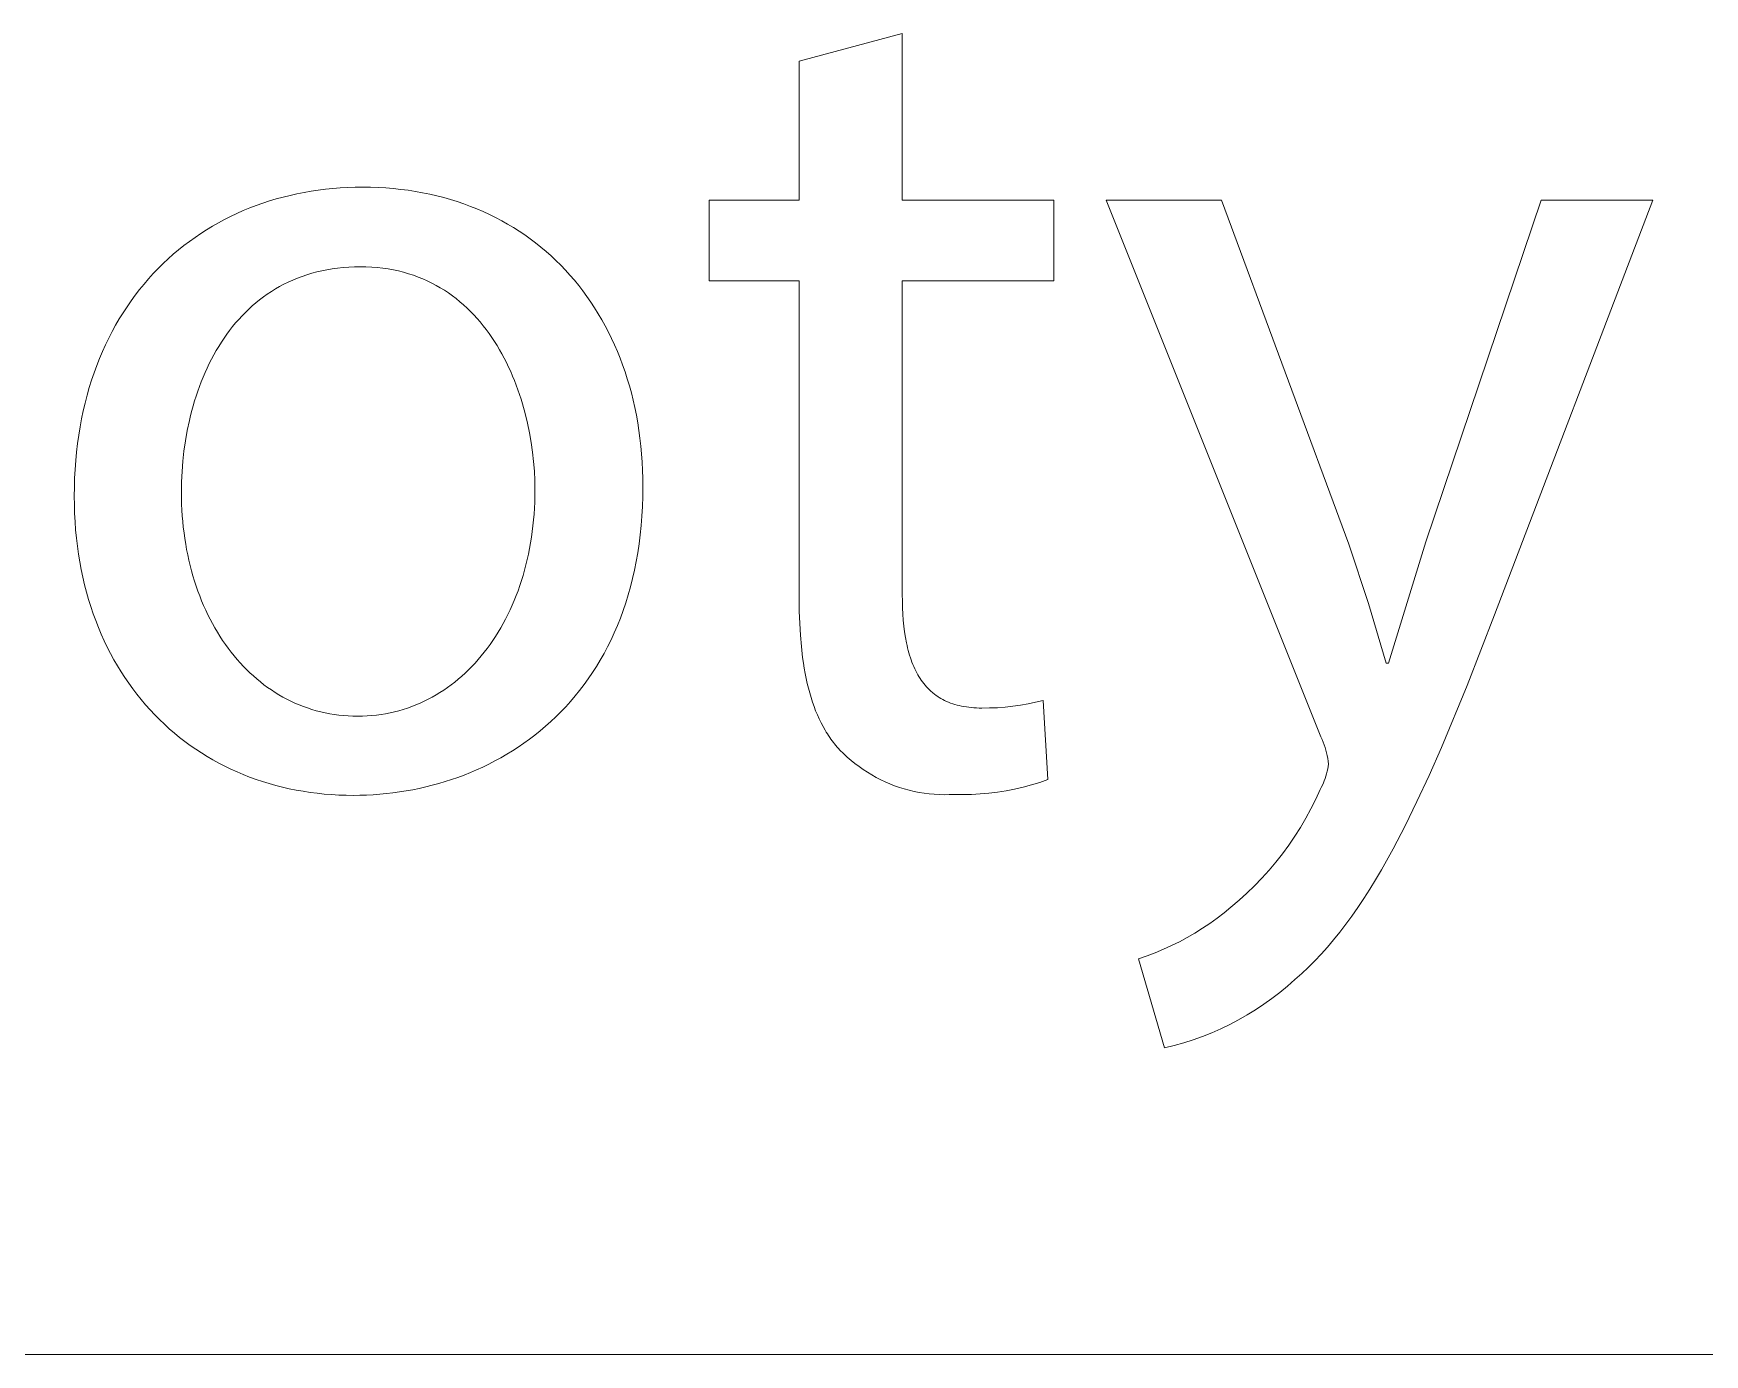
# Model space of a CAD drawing. Header units: millimetres. Extents: x 1348 to 6197, y -150 to 3238.
# Drawn here: x 5445.2 to 5512.7, y -149.9 to -96.5 of the extents above; entities that cross this region are included whole.
import ezdxf

# ---------------------------------------------------------------- set-up
doc = ezdxf.new("R2010")
doc.units = ezdxf.units.MM
doc.header["$MEASUREMENT"] = 0
doc.layers.add('Domyślny', color=7, linetype='Continuous', true_color=0x000000)

msp = doc.modelspace()

# ---------------------------------------------------------------- linework, layer by layer
at = {"layer": 'Domyślny', "color": 18, "lineweight": 15, "true_color": 0x000000}
for p, q in [((5476.128, -97.655), (5480.294, -96.541)), ((5480.294, -96.541), (5480.294, -103.275)), ((5476.128, -103.275), (5476.128, -97.655)), ((5454.741, -103.307), (5455.014, -103.225)), ((5455.014, -103.225), (5455.29, -103.149)), ((5455.29, -103.149), (5455.569, -103.08)), ((5455.569, -103.08), (5455.851, -103.017)), ((5455.851, -103.017), (5456.135, -102.961)), ((5456.135, -102.961), (5456.422, -102.912)), ((5456.422, -102.912), (5456.712, -102.868)), ((5456.712, -102.868), (5457.004, -102.832)), ((5457.004, -102.832), (5457.299, -102.802)), ((5457.299, -102.802), (5457.596, -102.778)), ((5457.596, -102.778), (5457.895, -102.762)), ((5457.895, -102.762), (5458.196, -102.751)), ((5458.196, -102.751), (5458.499, -102.748)), ((5458.499, -102.748), (5458.814, -102.752)), ((5458.814, -102.752), (5459.126, -102.762)), ((5459.126, -102.762), (5459.434, -102.78)), ((5459.434, -102.78), (5459.739, -102.805)), ((5459.739, -102.805), (5460.04, -102.837)), ((5460.04, -102.837), (5460.338, -102.875)), ((5460.338, -102.875), (5460.633, -102.921)), ((5460.633, -102.921), (5460.924, -102.973)), ((5460.924, -102.973), (5461.211, -103.032)), ((5461.211, -103.032), (5461.495, -103.098)), ((5461.495, -103.098), (5461.774, -103.17)), ((5461.774, -103.17), (5462.05, -103.249)), ((5453.172, -103.93), (5453.425, -103.811)), ((5453.425, -103.811), (5453.682, -103.697)), ((5453.682, -103.697), (5453.942, -103.59)), ((5453.942, -103.59), (5454.205, -103.489)), ((5454.205, -103.489), (5454.472, -103.395)), ((5454.472, -103.395), (5454.741, -103.307)), ((5462.05, -103.249), (5462.323, -103.334)), ((5462.323, -103.334), (5462.591, -103.425)), ((5462.591, -103.425), (5462.855, -103.523)), ((5462.855, -103.523), (5463.116, -103.627)), ((5463.116, -103.627), (5463.372, -103.738)), ((5463.372, -103.738), (5463.624, -103.854)), ((5463.624, -103.854), (5463.872, -103.977)), ((5472.495, -106.536), (5472.495, -103.275)), ((5472.495, -103.275), (5476.128, -103.275)), ((5480.294, -103.275), (5486.414, -103.275)), ((5486.414, -103.275), (5486.414, -106.536)), ((5497.2, -124.945), (5488.528, -103.275)), ((5488.528, -103.275), (5493.179, -103.275)), ((5493.179, -103.275), (5498.33, -117.162)), ((5501.43, -117.065), (5506.097, -103.275)), ((5510.603, -103.275), (5504.208, -120.02)), ((5506.097, -103.275), (5510.603, -103.275)), ((5451.963, -104.62), (5452.197, -104.47)), ((5452.197, -104.47), (5452.435, -104.326)), ((5452.435, -104.326), (5452.677, -104.188)), ((5452.677, -104.188), (5452.923, -104.056)), ((5452.923, -104.056), (5453.172, -103.93)), ((5463.872, -103.977), (5464.116, -104.106)), ((5464.116, -104.106), (5464.355, -104.241)), ((5464.355, -104.241), (5464.59, -104.381)), ((5464.59, -104.381), (5464.821, -104.528)), ((5464.821, -104.528), (5465.047, -104.68)), ((5451.068, -105.28), (5451.285, -105.106)), ((5451.285, -105.106), (5451.507, -104.938)), ((5451.507, -104.938), (5451.733, -104.776)), ((5451.733, -104.776), (5451.963, -104.62)), ((5465.047, -104.68), (5465.269, -104.838)), ((5465.269, -104.838), (5465.486, -105.002)), ((5465.486, -105.002), (5465.699, -105.172)), ((5465.699, -105.172), (5465.907, -105.347)), ((5450.244, -106.034), (5450.443, -105.837)), ((5450.443, -105.837), (5450.647, -105.645)), ((5450.647, -105.645), (5450.855, -105.46)), ((5450.855, -105.46), (5451.068, -105.28)), ((5465.907, -105.347), (5466.11, -105.527)), ((5466.11, -105.527), (5466.308, -105.713)), ((5466.308, -105.713), (5466.502, -105.904)), ((5466.502, -105.904), (5466.69, -106.101)), ((5449.675, -106.661), (5449.86, -106.446)), ((5449.86, -106.446), (5450.049, -106.237)), ((5450.049, -106.237), (5450.244, -106.034)), ((5455.499, -106.58), (5455.322, -106.668)), ((5455.68, -106.498), (5455.499, -106.58)), ((5455.865, -106.422), (5455.68, -106.498)), ((5456.055, -106.35), (5455.865, -106.422)), ((5456.248, -106.285), (5456.055, -106.35)), ((5456.445, -106.225), (5456.248, -106.285)), ((5456.646, -106.171), (5456.445, -106.225)), ((5456.851, -106.123), (5456.646, -106.171)), ((5457.06, -106.081), (5456.851, -106.123)), ((5457.274, -106.045), (5457.06, -106.081)), ((5457.491, -106.015), (5457.274, -106.045)), ((5457.713, -105.992), (5457.491, -106.015)), ((5457.938, -105.975), (5457.713, -105.992)), ((5458.168, -105.965), (5457.938, -105.975)), ((5458.402, -105.962), (5458.168, -105.965)), ((5458.637, -105.965), (5458.402, -105.962)), ((5458.867, -105.976), (5458.637, -105.965)), ((5459.093, -105.994), (5458.867, -105.976)), ((5459.315, -106.019), (5459.093, -105.994)), ((5459.532, -106.051), (5459.315, -106.019)), ((5459.744, -106.089), (5459.532, -106.051)), ((5459.953, -106.134), (5459.744, -106.089)), ((5460.157, -106.186), (5459.953, -106.134)), ((5460.357, -106.243), (5460.157, -106.186)), ((5460.552, -106.307), (5460.357, -106.243)), ((5460.743, -106.377), (5460.552, -106.307)), ((5460.931, -106.453), (5460.743, -106.377)), ((5461.113, -106.534), (5460.931, -106.453)), ((5461.292, -106.621), (5461.113, -106.534)), ((5461.467, -106.713), (5461.292, -106.621)), ((5466.69, -106.101), (5466.874, -106.303)), ((5466.874, -106.303), (5467.053, -106.51)), ((5467.053, -106.51), (5467.227, -106.722)), ((5476.128, -106.536), (5472.495, -106.536)), ((5476.128, -119.358), (5476.128, -106.536)), ((5486.414, -106.536), (5480.294, -106.536)), ((5480.294, -106.536), (5480.294, -119.196)), ((5449.152, -107.338), (5449.321, -107.107)), ((5449.321, -107.107), (5449.495, -106.881)), ((5449.495, -106.881), (5449.675, -106.661)), ((5454.496, -107.179), (5454.342, -107.296)), ((5454.653, -107.067), (5454.496, -107.179)), ((5454.815, -106.96), (5454.653, -107.067)), ((5454.98, -106.858), (5454.815, -106.96)), ((5455.149, -106.76), (5454.98, -106.858)), ((5455.322, -106.668), (5455.149, -106.76)), ((5461.637, -106.811), (5461.467, -106.713)), ((5461.804, -106.914), (5461.637, -106.811)), ((5461.966, -107.021), (5461.804, -106.914)), ((5462.124, -107.134), (5461.966, -107.021)), ((5462.279, -107.251), (5462.124, -107.134)), ((5462.429, -107.373), (5462.279, -107.251)), ((5467.227, -106.722), (5467.395, -106.939)), ((5467.395, -106.939), (5467.559, -107.162)), ((5467.559, -107.162), (5467.717, -107.389)), ((5448.676, -108.066), (5448.829, -107.818)), ((5448.829, -107.818), (5448.988, -107.575)), ((5448.988, -107.575), (5449.152, -107.338)), ((5453.632, -107.944), (5453.501, -108.086)), ((5453.766, -107.806), (5453.632, -107.944)), ((5453.905, -107.672), (5453.766, -107.806)), ((5454.047, -107.543), (5453.905, -107.672)), ((5454.193, -107.417), (5454.047, -107.543)), ((5454.342, -107.296), (5454.193, -107.417)), ((5462.575, -107.5), (5462.429, -107.373)), ((5462.718, -107.63), (5462.575, -107.5)), ((5462.856, -107.765), (5462.718, -107.63)), ((5462.991, -107.904), (5462.856, -107.765)), ((5463.122, -108.047), (5462.991, -107.904)), ((5467.717, -107.389), (5467.87, -107.621)), ((5467.87, -107.621), (5468.017, -107.858)), ((5468.017, -107.858), (5468.159, -108.1)), ((5448.249, -108.844), (5448.386, -108.579)), ((5448.386, -108.579), (5448.528, -108.32)), ((5448.528, -108.32), (5448.676, -108.066)), ((5453.132, -108.534), (5453.016, -108.69)), ((5453.251, -108.381), (5453.132, -108.534)), ((5453.374, -108.232), (5453.251, -108.381)), ((5453.501, -108.086), (5453.374, -108.232)), ((5463.249, -108.193), (5463.122, -108.047)), ((5463.372, -108.343), (5463.249, -108.193)), ((5463.491, -108.497), (5463.372, -108.343)), ((5463.606, -108.654), (5463.491, -108.497)), ((5468.159, -108.1), (5468.296, -108.347)), ((5468.296, -108.347), (5468.427, -108.598)), ((5468.427, -108.598), (5468.553, -108.854)), ((5447.994, -109.389), (5448.119, -109.114)), ((5448.119, -109.114), (5448.249, -108.844)), ((5452.691, -109.179), (5452.59, -109.348)), ((5452.796, -109.013), (5452.691, -109.179)), ((5452.904, -108.85), (5452.796, -109.013)), ((5453.016, -108.69), (5452.904, -108.85)), ((5463.718, -108.814), (5463.606, -108.654)), ((5463.826, -108.977), (5463.718, -108.814)), ((5463.93, -109.143), (5463.826, -108.977)), ((5464.031, -109.312), (5463.93, -109.143)), ((5464.128, -109.484), (5464.031, -109.312)), ((5468.553, -108.854), (5468.673, -109.114)), ((5468.673, -109.114), (5468.788, -109.379)), ((5447.656, -110.247), (5447.763, -109.956)), ((5447.763, -109.956), (5447.876, -109.67)), ((5447.876, -109.67), (5447.994, -109.389)), ((5452.309, -109.873), (5452.223, -110.053)), ((5452.399, -109.695), (5452.309, -109.873)), ((5452.493, -109.521), (5452.399, -109.695)), ((5452.59, -109.348), (5452.493, -109.521)), ((5464.221, -109.658), (5464.128, -109.484)), ((5464.311, -109.834), (5464.221, -109.658)), ((5464.397, -110.012), (5464.311, -109.834)), ((5468.788, -109.379), (5468.897, -109.648)), ((5468.897, -109.648), (5469, -109.922)), ((5469, -109.922), (5469.097, -110.2)), ((5447.462, -110.845), (5447.556, -110.544)), ((5447.556, -110.544), (5447.656, -110.247)), ((5451.985, -110.608), (5451.912, -110.798)), ((5452.06, -110.421), (5451.985, -110.608)), ((5452.14, -110.236), (5452.06, -110.421)), ((5452.223, -110.053), (5452.14, -110.236)), ((5464.48, -110.193), (5464.397, -110.012)), ((5464.559, -110.375), (5464.48, -110.193)), ((5464.635, -110.56), (5464.559, -110.375)), ((5464.707, -110.746), (5464.635, -110.56)), ((5469.097, -110.2), (5469.188, -110.482)), ((5469.188, -110.482), (5469.273, -110.768)), ((5447.294, -111.465), (5447.375, -111.152)), ((5447.375, -111.152), (5447.462, -110.845)), ((5451.778, -111.182), (5451.717, -111.377)), ((5451.844, -110.989), (5451.778, -111.182)), ((5451.912, -110.798), (5451.844, -110.989)), ((5464.775, -110.933), (5464.707, -110.746)), ((5464.84, -111.122), (5464.775, -110.933)), ((5464.902, -111.312), (5464.84, -111.122)), ((5464.961, -111.503), (5464.902, -111.312)), ((5469.273, -110.768), (5469.353, -111.058)), ((5469.353, -111.058), (5469.426, -111.353)), ((5447.152, -112.104), (5447.219, -111.782)), ((5447.219, -111.782), (5447.294, -111.465)), ((5451.552, -111.972), (5451.504, -112.174)), ((5451.604, -111.773), (5451.552, -111.972)), ((5451.658, -111.574), (5451.604, -111.773)), ((5451.717, -111.377), (5451.658, -111.574)), ((5465.067, -111.888), (5464.961, -111.503)), ((5465.161, -112.276), (5465.067, -111.888)), ((5469.426, -111.353), (5469.494, -111.651)), ((5469.494, -111.651), (5469.555, -111.954)), ((5469.555, -111.954), (5469.61, -112.26)), ((5447.037, -112.764), (5447.091, -112.432)), ((5447.091, -112.432), (5447.152, -112.104)), ((5451.419, -112.58), (5451.347, -112.99)), ((5451.504, -112.174), (5451.419, -112.58)), ((5465.241, -112.665), (5465.161, -112.276)), ((5465.308, -113.055), (5465.241, -112.665)), ((5469.61, -112.26), (5469.658, -112.57)), ((5469.658, -112.57), (5469.701, -112.884)), ((5446.949, -113.444), (5446.989, -113.102)), ((5446.989, -113.102), (5447.037, -112.764)), ((5451.347, -112.99), (5451.288, -113.403)), ((5465.363, -113.444), (5465.308, -113.055)), ((5469.701, -112.884), (5469.737, -113.202)), ((5469.737, -113.202), (5469.766, -113.523)), ((5446.89, -114.144), (5446.916, -113.792)), ((5446.916, -113.792), (5446.949, -113.444)), ((5451.242, -113.818), (5451.21, -114.235)), ((5451.288, -113.403), (5451.242, -113.818)), ((5465.405, -113.832), (5465.363, -113.444)), ((5465.435, -114.216), (5465.405, -113.832)), ((5469.766, -113.523), (5469.789, -113.848)), ((5469.789, -113.848), (5469.806, -114.176)), ((5446.86, -114.864), (5446.872, -114.501)), ((5446.872, -114.501), (5446.89, -114.144)), ((5451.191, -114.652), (5451.184, -115.069)), ((5451.21, -114.235), (5451.191, -114.652)), ((5465.453, -114.597), (5465.435, -114.216)), ((5465.459, -114.972), (5465.453, -114.597)), ((5469.806, -114.176), (5469.816, -114.508)), ((5469.816, -114.508), (5469.819, -114.843)), ((5446.857, -115.231), (5446.86, -114.864)), ((5446.86, -115.577), (5446.857, -115.231)), ((5451.184, -115.069), (5451.186, -115.31)), ((5451.186, -115.31), (5451.193, -115.548)), ((5465.45, -115.464), (5465.457, -115.219)), ((5465.457, -115.219), (5465.459, -114.972)), ((5469.815, -115.246), (5469.802, -115.642)), ((5469.819, -114.843), (5469.815, -115.246)), ((5446.871, -115.919), (5446.86, -115.577)), ((5446.889, -116.257), (5446.871, -115.919)), ((5451.193, -115.548), (5451.204, -115.785)), ((5451.204, -115.785), (5451.219, -116.019)), ((5451.219, -116.019), (5451.238, -116.252)), ((5465.404, -116.186), (5465.424, -115.948)), ((5465.424, -115.948), (5465.439, -115.707)), ((5465.439, -115.707), (5465.45, -115.464)), ((5469.78, -116.03), (5469.75, -116.412)), ((5469.802, -115.642), (5469.78, -116.03)), ((5446.913, -116.59), (5446.889, -116.257)), ((5446.945, -116.92), (5446.913, -116.59)), ((5451.238, -116.252), (5451.261, -116.482)), ((5451.261, -116.482), (5451.289, -116.711)), ((5451.289, -116.711), (5451.32, -116.937)), ((5465.319, -116.886), (5465.352, -116.655)), ((5465.352, -116.655), (5465.38, -116.422)), ((5465.38, -116.422), (5465.404, -116.186)), ((5469.75, -116.412), (5469.712, -116.787)), ((5446.983, -117.245), (5446.945, -116.92)), ((5447.028, -117.566), (5446.983, -117.245)), ((5451.32, -116.937), (5451.356, -117.16)), ((5451.356, -117.16), (5451.395, -117.381)), ((5451.395, -117.381), (5451.439, -117.6)), ((5465.198, -117.562), (5465.242, -117.339)), ((5465.242, -117.339), (5465.283, -117.114)), ((5465.283, -117.114), (5465.319, -116.886)), ((5469.666, -117.154), (5469.611, -117.515)), ((5469.712, -116.787), (5469.666, -117.154)), ((5498.33, -117.162), (5499.121, -119.555)), ((5499.929, -121.974), (5501.43, -117.065)), ((5447.08, -117.882), (5447.028, -117.566)), ((5447.138, -118.194), (5447.08, -117.882)), ((5451.439, -117.6), (5451.486, -117.816)), ((5451.486, -117.816), (5451.537, -118.03)), ((5451.537, -118.03), (5451.592, -118.241)), ((5465.04, -118.214), (5465.097, -118)), ((5465.097, -118), (5465.149, -117.782)), ((5465.149, -117.782), (5465.198, -117.562)), ((5469.549, -117.868), (5469.48, -118.215)), ((5469.611, -117.515), (5469.549, -117.868)), ((5447.203, -118.502), (5447.138, -118.194)), ((5447.274, -118.805), (5447.203, -118.502)), ((5451.592, -118.241), (5451.651, -118.45)), ((5451.651, -118.45), (5451.713, -118.655)), ((5451.713, -118.655), (5451.78, -118.858)), ((5464.848, -118.84), (5464.916, -118.635)), ((5464.916, -118.635), (5464.98, -118.426)), ((5464.98, -118.426), (5465.04, -118.214)), ((5469.402, -118.555), (5469.318, -118.888)), ((5469.48, -118.215), (5469.402, -118.555)), ((5447.352, -119.104), (5447.274, -118.805)), ((5447.435, -119.398), (5447.352, -119.104)), ((5447.525, -119.687), (5447.435, -119.398)), ((5451.78, -118.858), (5451.85, -119.058)), ((5451.85, -119.058), (5451.923, -119.255)), ((5451.923, -119.255), (5452, -119.449)), ((5464.541, -119.632), (5464.623, -119.439)), ((5464.623, -119.439), (5464.702, -119.243)), ((5464.702, -119.243), (5464.777, -119.043)), ((5464.777, -119.043), (5464.848, -118.84)), ((5469.226, -119.213), (5469.127, -119.533)), ((5469.318, -118.888), (5469.226, -119.213)), ((5476.134, -119.868), (5476.128, -119.358)), ((5480.294, -119.196), (5480.297, -119.467)), ((5447.621, -119.972), (5447.525, -119.687)), ((5447.723, -120.252), (5447.621, -119.972)), ((5452, -119.449), (5452.081, -119.64)), ((5452.081, -119.64), (5452.165, -119.828)), ((5452.165, -119.828), (5452.252, -120.013)), ((5452.252, -120.013), (5452.343, -120.194)), ((5464.273, -120.192), (5464.366, -120.008)), ((5464.366, -120.008), (5464.455, -119.822)), ((5464.455, -119.822), (5464.541, -119.632)), ((5469.021, -119.845), (5468.909, -120.15)), ((5469.127, -119.533), (5469.021, -119.845)), ((5476.15, -120.362), (5476.134, -119.868)), ((5480.297, -119.467), (5480.304, -119.73)), ((5480.304, -119.73), (5480.317, -119.985)), ((5480.317, -119.985), (5480.335, -120.233)), ((5499.121, -119.555), (5499.832, -121.974)), ((5504.208, -120.02), (5503.1, -122.867)), ((5447.831, -120.527), (5447.723, -120.252)), ((5447.945, -120.797), (5447.831, -120.527)), ((5452.343, -120.194), (5452.438, -120.372)), ((5452.438, -120.372), (5452.535, -120.547)), ((5452.535, -120.547), (5452.636, -120.718)), ((5452.636, -120.718), (5452.74, -120.886)), ((5463.869, -120.889), (5463.975, -120.72)), ((5463.975, -120.72), (5464.078, -120.548)), ((5464.078, -120.548), (5464.177, -120.371)), ((5464.177, -120.371), (5464.273, -120.192)), ((5468.664, -120.741), (5468.532, -121.026)), ((5468.789, -120.449), (5468.664, -120.741)), ((5468.909, -120.15), (5468.789, -120.449)), ((5476.178, -120.84), (5476.15, -120.362)), ((5480.335, -120.233), (5480.358, -120.473)), ((5480.358, -120.473), (5480.387, -120.705)), ((5480.387, -120.705), (5480.422, -120.93)), ((5448.064, -121.063), (5447.945, -120.797)), ((5448.189, -121.323), (5448.064, -121.063)), ((5448.32, -121.579), (5448.189, -121.323)), ((5452.74, -120.886), (5452.848, -121.051)), ((5452.848, -121.051), (5452.958, -121.212)), ((5452.958, -121.212), (5453.072, -121.369)), ((5453.072, -121.369), (5453.189, -121.522)), ((5463.414, -121.528), (5463.533, -121.374)), ((5463.533, -121.374), (5463.648, -121.216)), ((5463.648, -121.216), (5463.76, -121.055)), ((5463.76, -121.055), (5463.869, -120.889)), ((5468.393, -121.305), (5468.249, -121.577)), ((5468.532, -121.026), (5468.393, -121.305)), ((5476.217, -121.302), (5476.178, -120.84)), ((5476.269, -121.747), (5476.217, -121.302)), ((5480.422, -120.93), (5480.463, -121.146)), ((5480.463, -121.146), (5480.485, -121.251)), ((5480.485, -121.251), (5480.509, -121.355)), ((5480.509, -121.355), (5480.535, -121.456)), ((5480.535, -121.456), (5480.562, -121.555)), ((5448.456, -121.83), (5448.32, -121.579)), ((5448.598, -122.076), (5448.456, -121.83)), ((5448.745, -122.317), (5448.598, -122.076)), ((5453.189, -121.522), (5453.308, -121.672)), ((5453.308, -121.672), (5453.431, -121.818)), ((5453.431, -121.818), (5453.557, -121.96)), ((5453.557, -121.96), (5453.686, -122.098)), ((5453.686, -122.098), (5453.817, -122.232)), ((5462.779, -122.239), (5462.912, -122.105)), ((5462.912, -122.105), (5463.042, -121.967)), ((5463.042, -121.967), (5463.169, -121.825)), ((5463.169, -121.825), (5463.293, -121.678)), ((5463.293, -121.678), (5463.414, -121.528)), ((5467.943, -122.101), (5467.781, -122.353)), ((5468.099, -121.842), (5467.943, -122.101)), ((5468.249, -121.577), (5468.099, -121.842)), ((5476.3, -121.964), (5476.269, -121.747)), ((5476.334, -122.176), (5476.3, -121.964)), ((5480.562, -121.555), (5480.59, -121.652)), ((5480.59, -121.652), (5480.62, -121.748)), ((5480.62, -121.748), (5480.652, -121.841)), ((5480.652, -121.841), (5480.685, -121.932)), ((5480.685, -121.932), (5480.72, -122.021)), ((5480.72, -122.021), (5480.757, -122.108)), ((5480.757, -122.108), (5480.795, -122.193)), ((5499.832, -121.974), (5499.929, -121.974)), ((5448.898, -122.552), (5448.745, -122.317)), ((5449.055, -122.783), (5448.898, -122.552)), ((5449.218, -123.008), (5449.055, -122.783)), ((5453.817, -122.232), (5453.952, -122.362)), ((5453.952, -122.362), (5454.089, -122.487)), ((5454.089, -122.487), (5454.229, -122.609)), ((5454.229, -122.609), (5454.371, -122.726)), ((5454.371, -122.726), (5454.517, -122.839)), ((5462.075, -122.847), (5462.221, -122.734)), ((5462.221, -122.734), (5462.364, -122.617)), ((5462.364, -122.617), (5462.505, -122.495)), ((5462.505, -122.495), (5462.644, -122.369)), ((5462.644, -122.369), (5462.779, -122.239)), ((5467.614, -122.598), (5467.442, -122.837)), ((5467.781, -122.353), (5467.614, -122.598)), ((5476.371, -122.384), (5476.334, -122.176)), ((5476.412, -122.587), (5476.371, -122.384)), ((5476.456, -122.786), (5476.412, -122.587)), ((5476.504, -122.981), (5476.456, -122.786)), ((5480.795, -122.193), (5480.835, -122.276)), ((5480.835, -122.276), (5480.876, -122.356)), ((5480.876, -122.356), (5480.919, -122.435)), ((5480.919, -122.435), (5480.964, -122.511)), ((5480.964, -122.511), (5481.011, -122.586)), ((5481.011, -122.586), (5481.059, -122.658)), ((5481.059, -122.658), (5481.109, -122.728)), ((5481.109, -122.728), (5481.161, -122.796)), ((5481.161, -122.796), (5481.215, -122.861)), ((5449.386, -123.228), (5449.218, -123.008)), ((5449.559, -123.443), (5449.386, -123.228)), ((5449.737, -123.652), (5449.559, -123.443)), ((5454.517, -122.839), (5454.664, -122.948)), ((5454.664, -122.948), (5454.815, -123.052)), ((5454.815, -123.052), (5454.968, -123.152)), ((5454.968, -123.152), (5455.124, -123.247)), ((5455.124, -123.247), (5455.282, -123.338)), ((5455.282, -123.338), (5455.442, -123.423)), ((5455.442, -123.423), (5455.605, -123.504)), ((5460.984, -123.509), (5461.147, -123.429)), ((5461.147, -123.429), (5461.307, -123.343)), ((5461.307, -123.343), (5461.466, -123.253)), ((5461.466, -123.253), (5461.622, -123.158)), ((5461.622, -123.158), (5461.775, -123.059)), ((5461.775, -123.059), (5461.926, -122.955)), ((5461.926, -122.955), (5462.075, -122.847)), ((5467.082, -123.295), (5466.895, -123.515)), ((5467.265, -123.069), (5467.082, -123.295)), ((5467.442, -122.837), (5467.265, -123.069)), ((5476.555, -123.172), (5476.504, -122.981)), ((5476.609, -123.358), (5476.555, -123.172)), ((5476.667, -123.539), (5476.609, -123.358)), ((5481.215, -122.861), (5481.27, -122.925)), ((5481.27, -122.925), (5481.328, -122.986)), ((5481.328, -122.986), (5481.387, -123.045)), ((5481.387, -123.045), (5481.448, -123.102)), ((5481.448, -123.102), (5481.511, -123.157)), ((5481.511, -123.157), (5481.543, -123.183)), ((5481.543, -123.183), (5481.575, -123.209)), ((5481.575, -123.209), (5481.609, -123.235)), ((5481.609, -123.235), (5481.642, -123.26)), ((5481.642, -123.26), (5481.676, -123.284)), ((5481.676, -123.284), (5481.711, -123.308)), ((5481.711, -123.308), (5481.746, -123.331)), ((5481.746, -123.331), (5481.781, -123.353)), ((5481.781, -123.353), (5481.854, -123.397)), ((5481.854, -123.397), (5481.928, -123.438)), ((5481.928, -123.438), (5482.004, -123.477)), ((5482.004, -123.477), (5482.083, -123.514)), ((5485.675, -123.55), (5485.978, -123.476)), ((5485.978, -123.476), (5486.172, -126.673)), ((5503.1, -122.867), (5502.063, -125.371)), ((5449.919, -123.857), (5449.737, -123.652)), ((5450.106, -124.055), (5449.919, -123.857)), ((5450.298, -124.249), (5450.106, -124.055)), ((5455.605, -123.504), (5455.77, -123.581)), ((5455.77, -123.581), (5455.938, -123.652)), ((5455.938, -123.652), (5456.107, -123.719)), ((5456.107, -123.719), (5456.279, -123.78)), ((5456.279, -123.78), (5456.453, -123.837)), ((5456.453, -123.837), (5456.63, -123.888)), ((5456.63, -123.888), (5456.808, -123.935)), ((5456.808, -123.935), (5456.988, -123.976)), ((5456.988, -123.976), (5457.171, -124.011)), ((5457.171, -124.011), (5457.355, -124.042)), ((5457.355, -124.042), (5457.542, -124.067)), ((5457.542, -124.067), (5457.73, -124.087)), ((5457.73, -124.087), (5457.92, -124.101)), ((5457.92, -124.101), (5458.112, -124.109)), ((5458.112, -124.109), (5458.306, -124.112)), ((5458.306, -124.112), (5458.496, -124.109)), ((5458.496, -124.109), (5458.686, -124.101)), ((5458.686, -124.101), (5458.873, -124.087)), ((5458.873, -124.087), (5459.059, -124.067)), ((5459.059, -124.067), (5459.244, -124.043)), ((5459.244, -124.043), (5459.426, -124.013)), ((5459.426, -124.013), (5459.607, -123.977)), ((5459.607, -123.977), (5459.786, -123.936)), ((5459.786, -123.936), (5459.963, -123.891)), ((5459.963, -123.891), (5460.138, -123.84)), ((5460.138, -123.84), (5460.312, -123.783)), ((5460.312, -123.783), (5460.483, -123.722)), ((5460.483, -123.722), (5460.652, -123.656)), ((5460.652, -123.656), (5460.819, -123.585)), ((5460.819, -123.585), (5460.984, -123.509)), ((5466.305, -124.134), (5466.099, -124.328)), ((5466.506, -123.934), (5466.305, -124.134)), ((5466.702, -123.728), (5466.506, -123.934)), ((5466.895, -123.515), (5466.702, -123.728)), ((5476.729, -123.716), (5476.667, -123.539)), ((5476.794, -123.889), (5476.729, -123.716)), ((5476.864, -124.057), (5476.794, -123.889)), ((5476.937, -124.22), (5476.864, -124.057)), ((5482.083, -123.514), (5482.163, -123.548)), ((5482.163, -123.548), (5482.245, -123.58)), ((5482.245, -123.58), (5482.33, -123.61)), ((5482.33, -123.61), (5482.416, -123.637)), ((5482.416, -123.637), (5482.505, -123.662)), ((5482.505, -123.662), (5482.595, -123.685)), ((5482.595, -123.685), (5482.688, -123.705)), ((5482.688, -123.705), (5482.783, -123.723)), ((5482.783, -123.723), (5482.88, -123.739)), ((5482.88, -123.739), (5482.979, -123.752)), ((5482.979, -123.752), (5483.081, -123.763)), ((5483.081, -123.763), (5483.184, -123.772)), ((5483.184, -123.772), (5483.29, -123.778)), ((5483.29, -123.778), (5483.398, -123.781)), ((5483.398, -123.781), (5483.508, -123.783)), ((5483.508, -123.783), (5483.82, -123.78)), ((5483.82, -123.78), (5484.132, -123.768)), ((5484.132, -123.768), (5484.443, -123.745)), ((5484.443, -123.745), (5484.753, -123.712)), ((5484.753, -123.712), (5485.062, -123.668)), ((5485.062, -123.668), (5485.37, -123.614)), ((5485.37, -123.614), (5485.675, -123.55)), ((5450.495, -124.437), (5450.298, -124.249)), ((5450.696, -124.619), (5450.495, -124.437)), ((5450.901, -124.796), (5450.696, -124.619)), ((5451.111, -124.967), (5450.901, -124.796)), ((5465.676, -124.696), (5465.458, -124.871)), ((5465.889, -124.515), (5465.676, -124.696)), ((5466.099, -124.328), (5465.889, -124.515)), ((5477.014, -124.379), (5476.937, -124.22)), ((5477.095, -124.533), (5477.014, -124.379)), ((5477.179, -124.682), (5477.095, -124.533)), ((5477.223, -124.755), (5477.179, -124.682)), ((5477.268, -124.827), (5477.223, -124.755)), ((5477.314, -124.897), (5477.268, -124.827)), ((5451.325, -125.132), (5451.111, -124.967)), ((5451.543, -125.292), (5451.325, -125.132)), ((5451.766, -125.446), (5451.543, -125.292)), ((5451.992, -125.594), (5451.766, -125.446)), ((5464.553, -125.508), (5464.318, -125.651)), ((5464.784, -125.358), (5464.553, -125.508)), ((5465.012, -125.202), (5464.784, -125.358)), ((5465.237, -125.04), (5465.012, -125.202)), ((5465.458, -124.871), (5465.237, -125.04)), ((5477.361, -124.967), (5477.314, -124.897)), ((5477.409, -125.035), (5477.361, -124.967)), ((5477.458, -125.102), (5477.409, -125.035)), ((5477.509, -125.168), (5477.458, -125.102)), ((5477.56, -125.232), (5477.509, -125.168)), ((5477.612, -125.295), (5477.56, -125.232)), ((5477.665, -125.358), (5477.612, -125.295)), ((5477.72, -125.418), (5477.665, -125.358)), ((5477.775, -125.478), (5477.72, -125.418)), ((5477.92, -125.622), (5477.775, -125.478)), ((5497.247, -125.05), (5497.2, -124.945)), ((5497.29, -125.156), (5497.247, -125.05)), ((5497.33, -125.263), (5497.29, -125.156)), ((5497.366, -125.372), (5497.33, -125.263)), ((5497.399, -125.481), (5497.366, -125.372)), ((5497.428, -125.592), (5497.399, -125.481)), ((5502.063, -125.371), (5501.565, -126.503)), ((5452.222, -125.737), (5451.992, -125.594)), ((5452.457, -125.873), (5452.222, -125.737)), ((5452.695, -126.004), (5452.457, -125.873)), ((5452.936, -126.129), (5452.695, -126.004)), ((5453.182, -126.247), (5452.936, -126.129)), ((5463.351, -126.164), (5463.103, -126.278)), ((5463.597, -126.045), (5463.351, -126.164)), ((5463.84, -125.92), (5463.597, -126.045)), ((5464.08, -125.789), (5463.84, -125.92)), ((5464.318, -125.651), (5464.08, -125.789)), ((5478.069, -125.762), (5477.92, -125.622)), ((5478.224, -125.896), (5478.069, -125.762)), ((5478.383, -126.025), (5478.224, -125.896)), ((5478.546, -126.148), (5478.383, -126.025)), ((5478.713, -126.265), (5478.546, -126.148)), ((5497.453, -125.704), (5497.428, -125.592)), ((5497.475, -125.816), (5497.453, -125.704)), ((5497.473, -126.239), (5497.491, -126.141)), ((5497.492, -125.93), (5497.475, -125.816)), ((5497.491, -126.141), (5497.506, -126.043)), ((5497.506, -126.043), (5497.492, -125.93)), ((5453.43, -126.36), (5453.182, -126.247)), ((5453.683, -126.467), (5453.43, -126.36)), ((5453.938, -126.567), (5453.683, -126.467)), ((5454.197, -126.661), (5453.938, -126.567)), ((5454.46, -126.749), (5454.197, -126.661)), ((5454.725, -126.831), (5454.46, -126.749)), ((5454.994, -126.907), (5454.725, -126.831)), ((5461.572, -126.83), (5461.312, -126.902)), ((5461.832, -126.753), (5461.572, -126.83)), ((5462.09, -126.67), (5461.832, -126.753)), ((5462.346, -126.581), (5462.09, -126.67)), ((5462.6, -126.486), (5462.346, -126.581)), ((5462.853, -126.385), (5462.6, -126.486)), ((5463.103, -126.278), (5462.853, -126.385)), ((5478.884, -126.377), (5478.713, -126.265)), ((5479.059, -126.482), (5478.884, -126.377)), ((5479.238, -126.582), (5479.059, -126.482)), ((5479.42, -126.675), (5479.238, -126.582)), ((5479.605, -126.762), (5479.42, -126.675)), ((5479.793, -126.843), (5479.605, -126.762)), ((5479.984, -126.917), (5479.793, -126.843)), ((5485.841, -126.786), (5485.506, -126.888)), ((5486.172, -126.673), (5485.841, -126.786)), ((5497.257, -126.899), (5497.297, -126.808)), ((5497.297, -126.808), (5497.334, -126.716)), ((5497.334, -126.716), (5497.368, -126.622)), ((5497.368, -126.622), (5497.399, -126.528)), ((5497.399, -126.528), (5497.427, -126.433)), ((5497.427, -126.433), (5497.452, -126.336)), ((5497.452, -126.336), (5497.473, -126.239)), ((5501.565, -126.503), (5501.076, -127.559)), ((5455.265, -126.976), (5454.994, -126.907)), ((5455.54, -127.039), (5455.265, -126.976)), ((5455.817, -127.095), (5455.54, -127.039)), ((5456.097, -127.145), (5455.817, -127.095)), ((5456.38, -127.188), (5456.097, -127.145)), ((5456.665, -127.225), (5456.38, -127.188)), ((5456.953, -127.255), (5456.665, -127.225)), ((5457.243, -127.279), (5456.953, -127.255)), ((5457.536, -127.296), (5457.243, -127.279)), ((5457.831, -127.306), (5457.536, -127.296)), ((5458.128, -127.309), (5457.831, -127.306)), ((5458.394, -127.306), (5458.128, -127.309)), ((5458.66, -127.298), (5458.394, -127.306)), ((5458.927, -127.284), (5458.66, -127.298)), ((5459.193, -127.264), (5458.927, -127.284)), ((5459.46, -127.239), (5459.193, -127.264)), ((5459.726, -127.208), (5459.46, -127.239)), ((5459.992, -127.172), (5459.726, -127.208)), ((5460.258, -127.129), (5459.992, -127.172)), ((5460.522, -127.081), (5460.258, -127.129)), ((5460.786, -127.027), (5460.522, -127.081)), ((5461.05, -126.967), (5460.786, -127.027)), ((5461.312, -126.902), (5461.05, -126.967)), ((5480.177, -126.984), (5479.984, -126.917)), ((5480.372, -127.045), (5480.177, -126.984)), ((5480.569, -127.099), (5480.372, -127.045)), ((5480.768, -127.146), (5480.569, -127.099)), ((5480.968, -127.186), (5480.768, -127.146)), ((5481.17, -127.219), (5480.968, -127.186)), ((5481.373, -127.245), (5481.17, -127.219)), ((5481.576, -127.264), (5481.373, -127.245)), ((5481.781, -127.276), (5481.576, -127.264)), ((5481.985, -127.281), (5481.781, -127.276)), ((5482.189, -127.279), (5481.985, -127.281)), ((5482.394, -127.27), (5482.189, -127.279)), ((5482.743, -127.276), (5482.394, -127.27)), ((5483.093, -127.27), (5482.743, -127.276)), ((5483.443, -127.251), (5483.093, -127.27)), ((5483.791, -127.221), (5483.443, -127.251)), ((5484.138, -127.178), (5483.791, -127.221)), ((5484.484, -127.123), (5484.138, -127.178)), ((5484.827, -127.057), (5484.484, -127.123)), ((5485.168, -126.978), (5484.827, -127.057)), ((5485.506, -126.888), (5485.168, -126.978)), ((5496.796, -127.851), (5496.988, -127.467)), ((5496.988, -127.467), (5497.167, -127.077)), ((5497.167, -127.077), (5497.213, -126.989)), ((5497.213, -126.989), (5497.257, -126.899)), ((5496.591, -128.229), (5496.796, -127.851)), ((5501.076, -127.559), (5500.595, -128.544)), ((5496.143, -128.962), (5496.373, -128.599)), ((5496.373, -128.599), (5496.591, -128.229)), ((5500.595, -128.544), (5500.118, -129.461)), ((5495.648, -129.663), (5495.901, -129.317)), ((5495.901, -129.317), (5496.143, -128.962)), ((5500.118, -129.461), (5499.644, -130.312)), ((5495.106, -130.33), (5495.382, -130.001)), ((5495.382, -130.001), (5495.648, -129.663)), ((5494.52, -130.959), (5494.818, -130.649)), ((5494.818, -130.649), (5495.106, -130.33)), ((5499.406, -130.714), (5499.168, -131.102)), ((5499.644, -130.312), (5499.406, -130.714)), ((5493.566, -131.824), (5493.894, -131.546)), ((5493.894, -131.546), (5494.212, -131.258)), ((5494.212, -131.258), (5494.52, -130.959)), ((5498.929, -131.475), (5498.689, -131.834)), ((5499.168, -131.102), (5498.929, -131.475)), ((5493.005, -132.269), (5493.289, -132.051)), ((5493.289, -132.051), (5493.566, -131.824)), ((5498.447, -132.18), (5498.204, -132.512)), ((5498.689, -131.834), (5498.447, -132.18)), ((5491.802, -133.046), (5492.112, -132.867)), ((5492.112, -132.867), (5492.416, -132.677)), ((5492.416, -132.677), (5492.714, -132.478)), ((5492.714, -132.478), (5493.005, -132.269)), ((5497.958, -132.831), (5497.71, -133.138)), ((5498.204, -132.512), (5497.958, -132.831)), ((5490.509, -133.663), (5490.84, -133.524)), ((5490.84, -133.524), (5491.166, -133.375)), ((5491.166, -133.375), (5491.487, -133.216)), ((5491.487, -133.216), (5491.802, -133.046)), ((5497.459, -133.434), (5497.205, -133.717)), ((5497.71, -133.138), (5497.459, -133.434)), ((5489.836, -133.907), (5490.175, -133.79)), ((5490.886, -137.508), (5489.836, -133.907)), ((5490.175, -133.79), (5490.509, -133.663)), ((5496.686, -134.253), (5496.42, -134.505)), ((5496.947, -133.99), (5496.686, -134.253)), ((5497.205, -133.717), (5496.947, -133.99)), ((5496.15, -134.747), (5495.849, -135.011)), ((5496.42, -134.505), (5496.15, -134.747)), ((5495.221, -135.509), (5494.895, -135.741)), ((5495.539, -135.266), (5495.221, -135.509)), ((5495.849, -135.011), (5495.539, -135.266)), ((5494.22, -136.172), (5493.871, -136.37)), ((5494.561, -135.963), (5494.22, -136.172)), ((5494.895, -135.741), (5494.561, -135.963)), ((5492.789, -136.892), (5492.417, -137.041)), ((5493.156, -136.73), (5492.789, -136.892)), ((5493.517, -136.556), (5493.156, -136.73)), ((5493.871, -136.37), (5493.517, -136.556)), ((5491.274, -137.411), (5490.886, -137.508)), ((5491.66, -137.301), (5491.274, -137.411)), ((5492.041, -137.177), (5491.66, -137.301)), ((5492.417, -137.041), (5492.041, -137.177)), ((6192.904, -149.889), (1348.211, -149.889)), ((6192.904, -149.889), (4364.917, -149.889))]:
    msp.add_line(p, q, dxfattribs=at)

doc.saveas('drawing.dxf')
